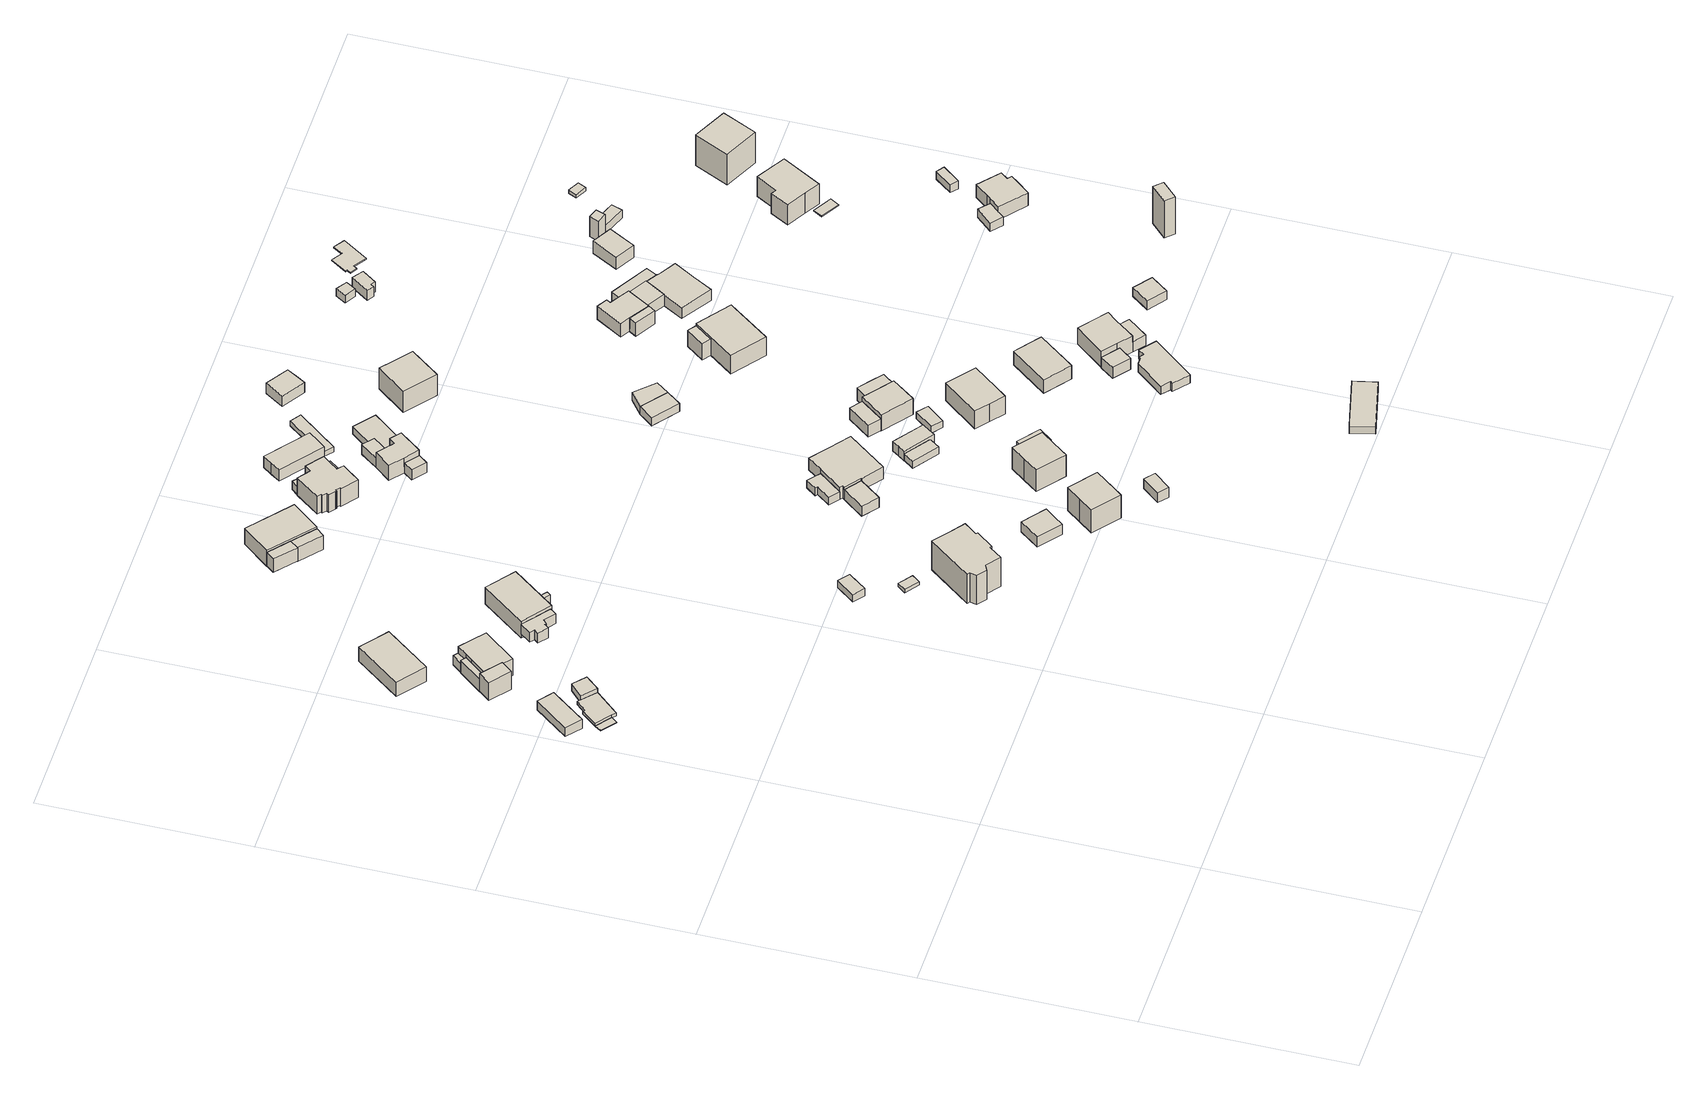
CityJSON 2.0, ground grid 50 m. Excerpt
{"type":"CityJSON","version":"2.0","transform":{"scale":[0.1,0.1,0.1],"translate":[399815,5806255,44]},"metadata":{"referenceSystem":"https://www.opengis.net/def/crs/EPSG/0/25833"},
"CityObjects":{
"building1":{"type":"Building","attributes":{"Gemeindeschluessel":"11000009","BezugspunktDach":"2200","function":"51009_1610","measuredHeight":0.095,"storeysAboveGround":0},"address":[{"country":"Germany","locality":"Berlin"}],"geometry":[{"type":"Solid","lod":"1","boundaries":[[[[0,1,2,3]],[[4,5,6,7]],[[4,7,3,2]],[[5,4,2,1]],[[6,5,1,0]],[[7,6,0,3]]]]}]},
"building2":{"type":"Building","attributes":{"Gemeindeschluessel":"11000009","BezugspunktDach":"2200","function":"31001_2000","measuredHeight":2.74,"storeysAboveGround":1},"address":[{"country":"Germany","locality":"Berlin","thoroughfareNumber":"12 (1)","thoroughfareName":"Froschsteg"}],"geometry":[{"type":"Solid","lod":"1","boundaries":[[[[8,9,10,11]],[[12,13,14,15]],[[12,15,11,10]],[[13,12,10,9]],[[14,13,9,8]],[[15,14,8,11]]]]}]},
"building3":{"type":"Building","attributes":{"Gemeindeschluessel":"11000009","BezugspunktDach":"2200","function":"31001_2143","measuredHeight":0.89,"storeysAboveGround":1},"address":[{"country":"Germany","locality":"Berlin","thoroughfareNumber":"14 (2)","thoroughfareName":"Froschsteg"}],"geometry":[{"type":"Solid","lod":"1","boundaries":[[[[16,17,18,19,20,21,22,23]],[[24,25,26,27,28,29,5,4]],[[24,4,23,22]],[[25,24,22,21]],[[26,25,21,20]],[[27,26,20,19]],[[28,27,19,18]],[[29,28,18,17]],[[5,29,17,16]],[[4,5,16,23]]]]}]},
"building4":{"type":"Building","attributes":{"Gemeindeschluessel":"11000009","BezugspunktDach":"2200","function":"31001_2143","measuredHeight":2.59,"storeysAboveGround":1},"address":[{"country":"Germany","locality":"Berlin","thoroughfareNumber":"14 (1)","thoroughfareName":"Froschsteg"}],"geometry":[{"type":"Solid","lod":"1","boundaries":[[[[30,31,32,33]],[[34,35,28,27]],[[34,27,33,32]],[[35,34,32,31]],[[28,35,31,30]],[[27,28,30,33]]]]}]},
"building5":{"type":"Building","attributes":{"Gemeindeschluessel":"11000009","BezugspunktDach":"2200","function":"51009_1610","measuredHeight":5.33,"storeysAboveGround":0},"address":[{"country":"Germany","locality":"Berlin"}],"geometry":[{"type":"Solid","lod":"1","boundaries":[[[[36,37,38,39]],[[40,41,42,43]],[[40,43,39,38]],[[41,40,38,37]],[[42,41,37,36]],[[43,42,36,39]]]]}]},
"building6":{"type":"Building","attributes":{"Gemeindeschluessel":"11000009","BezugspunktDach":"2200","function":"31001_1010","measuredHeight":5.34,"storeysAboveGround":1},"address":[{"country":"Germany","locality":"Berlin","thoroughfareNumber":"10","thoroughfareName":"Froschsteg"}],"geometry":[{"type":"Solid","lod":"1","boundaries":[[[[44,45,46,47,48]],[[49,50,51,52,53]],[[49,53,48,47]],[[50,49,47,46]],[[51,50,46,45]],[[52,51,45,44]],[[53,52,44,48]]]]}]},
"building7":{"type":"Building","attributes":{"Gemeindeschluessel":"11000009","function":"31001_1010"},"address":[{"country":"Germany","locality":"Berlin","thoroughfareNumber":"12","thoroughfareName":"Froschsteg"}],"children":["building7-1","building7-2"]},
"building7-1":{"type":"BuildingPart","attributes":{"BezugspunktDach":"2200","measuredHeight":6.09,"storeysAboveGround":1},"parents":["building7"],"geometry":[{"type":"MultiSurface","lod":"1","boundaries":[[[54,55,56,57,58,59,60]],[[61,62,63,64,65,66,67]],[[68,69,67,60,59]],[[70,68,61,59,58]],[[63,62,58,57]],[[64,63,57,56]],[[65,64,56,55]],[[66,65,55,54]],[[67,66,54,60]],[[61,67,69,68]],[[62,61,68,70]]]}]},
"building7-2":{"type":"BuildingPart","attributes":{"BezugspunktDach":"2200","measuredHeight":3.93,"storeysAboveGround":1},"parents":["building7"],"geometry":[{"type":"MultiSurface","lod":"1","boundaries":[[[69,70,71,72]],[[73,62,67,74]],[[73,74,72,71]],[[62,73,71,70]],[[62,61,75]],[[74,67,69,72]],[[75,61,68,69,67]],[[70,68,61,62]]]}]},
"building8":{"type":"Building","attributes":{"Gemeindeschluessel":"11000009","BezugspunktDach":"2200","function":"51009_1610","measuredHeight":2.82,"storeysAboveGround":0},"address":[{"country":"Germany","locality":"Berlin"}],"geometry":[{"type":"Solid","lod":"1","boundaries":[[[[76,77,78,79]],[[80,81,82,83]],[[80,83,79,78]],[[81,80,78,77]],[[82,81,77,76]],[[83,82,76,79]]]]}]},
"building9":{"type":"Building","attributes":{"Gemeindeschluessel":"11000009","BezugspunktDach":"2200","function":"51009_1610","measuredHeight":2.97,"storeysAboveGround":0},"address":[{"country":"Germany","locality":"Berlin"}],"geometry":[{"type":"Solid","lod":"1","boundaries":[[[[84,85,86,87,88,89,90,91,92,93]],[[94,95,96,97,98,99,100,101,102,103]],[[94,103,93,92]],[[95,94,92,91]],[[96,95,91,90]],[[97,96,90,89]],[[98,97,89,88]],[[99,98,88,87]],[[100,99,87,86]],[[101,100,86,85]],[[102,101,85,84]],[[103,102,84,93]]]]}]},
"building10":{"type":"Building","attributes":{"Gemeindeschluessel":"11000009","BezugspunktDach":"2200","function":"31001_1010","measuredHeight":5.55,"storeysAboveGround":1},"address":[{"country":"Germany","locality":"Berlin","thoroughfareNumber":"14","thoroughfareName":"Froschsteg"}],"geometry":[{"type":"Solid","lod":"1","boundaries":[[[[104,105,106,107]],[[108,109,110,111]],[[108,111,107,106]],[[109,108,106,105]],[[110,109,105,104]],[[111,110,104,107]]]]}]},
"building11":{"type":"Building","attributes":{"Gemeindeschluessel":"11000009","BezugspunktDach":"2200","function":"51009_1610","measuredHeight":2.82,"storeysAboveGround":0},"address":[{"country":"Germany","locality":"Berlin"}],"geometry":[{"type":"Solid","lod":"1","boundaries":[[[[112,113,114,115]],[[116,117,118,119]],[[116,119,115,114]],[[117,116,114,113]],[[118,117,113,112]],[[119,118,112,115]]]]}]},
"building12":{"type":"Building","attributes":{"Gemeindeschluessel":"11000009","BezugspunktDach":"2200","function":"51009_1611","measuredHeight":2.19,"storeysAboveGround":0},"address":[{"country":"Germany","locality":"Berlin"}],"geometry":[{"type":"Solid","lod":"1","boundaries":[[[[120,121,122,123]],[[124,125,126,127]],[[124,127,123,122]],[[125,124,122,121]],[[126,125,121,120]],[[127,126,120,123]]]]}]},
"building13":{"type":"Building","attributes":{"Gemeindeschluessel":"11000009","BezugspunktDach":"2200","function":"31001_2143","measuredHeight":1,"storeysAboveGround":1},"address":[{"country":"Germany","locality":"Berlin","thoroughfareNumber":"21 (1)","thoroughfareName":"Beelitzer Weg"}],"geometry":[{"type":"Solid","lod":"1","boundaries":[[[[128,129,130,131]],[[132,133,134,135]],[[132,135,131,130]],[[133,132,130,129]],[[134,133,129,128]],[[135,134,128,131]]]]}]},
"building14":{"type":"Building","attributes":{"Gemeindeschluessel":"11000009","BezugspunktDach":"2200","function":"31001_1010","measuredHeight":9.89,"storeysAboveGround":2},"address":[{"country":"Germany","locality":"Berlin","thoroughfareNumber":"19","thoroughfareName":"Beelitzer Weg"}],"geometry":[{"type":"Solid","lod":"1","boundaries":[[[[136,137,138,139,140,141,142,143,144,145,146,147,148,149]],[[150,151,152,153,154,155,156,157,158,159,160,161,162,163]],[[150,163,149,148]],[[151,150,148,147]],[[152,151,147,146]],[[153,152,146,145]],[[154,153,145,144]],[[155,154,144,143]],[[156,155,143,142]],[[157,156,142,141]],[[158,157,141,140]],[[159,158,140,139]],[[160,159,139,138]],[[161,160,138,137]],[[162,161,137,136]],[[163,162,136,149]]]]}]},
"building15":{"type":"Building","attributes":{"Gemeindeschluessel":"11000009","BezugspunktDach":"2200","function":"51009_1610","measuredHeight":4.2,"storeysAboveGround":0},"address":[{"country":"Germany","locality":"Berlin"}],"geometry":[{"type":"Solid","lod":"1","boundaries":[[[[164,165,166,167]],[[168,169,170,171]],[[168,171,167,166]],[[169,168,166,165]],[[170,169,165,164]],[[171,170,164,167]]]]}]},
"building16":{"type":"Building","attributes":{"Gemeindeschluessel":"11000009","function":"31001_1010"},"address":[{"country":"Germany","locality":"Berlin","thoroughfareNumber":"9","thoroughfareName":"Froschsteg"}],"children":["building16-1","building16-2"]},
"building16-1":{"type":"BuildingPart","attributes":{"BezugspunktDach":"2200","measuredHeight":5.31,"storeysAboveGround":1},"parents":["building16"],"geometry":[{"type":"MultiSurface","lod":"1","boundaries":[[[172,173,174,175,176]],[[177,178,179,180,181]],[[177,181,176,175]],[[178,177,175,174]],[[179,178,174,173]],[[180,179,173,172]],[[181,182,183,184,172,176]],[[180,184,183,182]]]}]},
"building16-2":{"type":"BuildingPart","attributes":{"BezugspunktDach":"2200","measuredHeight":4.27,"storeysAboveGround":1},"parents":["building16"],"geometry":[{"type":"Solid","lod":"1","boundaries":[[[[185,184,183,186]],[[182,180,187,188]],[[182,188,186,183]],[[187,180,184,185]],[[188,187,185,186]],[[183,184,180,182]]]]}]},
"building17":{"type":"Building","attributes":{"Gemeindeschluessel":"11000009","BezugspunktDach":"2200","function":"31001_2000","measuredHeight":3.34,"storeysAboveGround":1},"address":[{"country":"Germany","locality":"Berlin","thoroughfareNumber":"17 (5)","thoroughfareName":"Beelitzer Weg"}],"geometry":[{"type":"Solid","lod":"1","boundaries":[[[[189,190,191,192,193]],[[194,195,196,197,198]],[[194,198,193,192]],[[195,194,192,191]],[[196,195,191,190]],[[197,196,190,189]],[[198,197,189,193]]]]}]},
"building18":{"type":"Building","attributes":{"Gemeindeschluessel":"11000009","BezugspunktDach":"2200","function":"31001_1010","measuredHeight":8.55,"storeysAboveGround":1},"address":[{"country":"Germany","locality":"Berlin","thoroughfareNumber":"15B","thoroughfareName":"Beelitzer Weg"}],"geometry":[{"type":"Solid","lod":"1","boundaries":[[[[199,200,201,202,203]],[[204,205,206,207,208]],[[204,208,203,202]],[[205,204,202,201]],[[206,205,201,200]],[[207,206,200,199]],[[208,207,199,203]]]]}]},
"building19":{"type":"Building","attributes":{"Gemeindeschluessel":"11000009","BezugspunktDach":"2200","function":"31001_1010","measuredHeight":3,"storeysAboveGround":1},"address":[{"country":"Germany","locality":"Berlin","thoroughfareNumber":"13 (1)","thoroughfareName":"Beelitzer Weg"}],"geometry":[{"type":"Solid","lod":"1","boundaries":[[[[209,210,211,212]],[[213,214,215,216]],[[213,216,212,211]],[[214,213,211,210]],[[215,214,210,209]],[[216,215,209,212]]]]}]},
"building20":{"type":"Building","attributes":{"Gemeindeschluessel":"11000009","BezugspunktDach":"2200","function":"31001_1010","measuredHeight":7.13,"storeysAboveGround":2},"address":[{"country":"Germany","locality":"Berlin","thoroughfareNumber":"11","thoroughfareName":"Froschsteg"}],"geometry":[{"type":"Solid","lod":"1","boundaries":[[[[217,218,219,220,221,222,223,224,225,226,227,228,229,230,231,232,233,234]],[[235,236,237,238,239,240,241,242,243,244,245,246,247,248,249,250,251,252]],[[235,252,234,233]],[[236,235,233,232]],[[237,236,232,231]],[[238,237,231,230]],[[239,238,230,229]],[[240,239,229,228]],[[241,240,228,227]],[[242,241,227,226]],[[243,242,226,225]],[[244,243,225,224]],[[245,244,224,223]],[[246,245,223,222]],[[247,246,222,221]],[[248,247,221,220]],[[249,248,220,219]],[[250,249,219,218]],[[251,250,218,217]],[[252,251,217,234]]]]}]},
"building21":{"type":"Building","attributes":{"Gemeindeschluessel":"11000009","BezugspunktDach":"2200","function":"31001_2000","measuredHeight":3.06,"storeysAboveGround":1},"address":[{"country":"Germany","locality":"Berlin","thoroughfareNumber":"21","thoroughfareName":"Beelitzer Weg"}],"geometry":[{"type":"Solid","lod":"1","boundaries":[[[[253,254,255,256,257,258]],[[259,260,261,262,263,264]],[[259,264,258,257]],[[260,259,257,256]],[[261,260,256,255]],[[262,261,255,254]],[[263,262,254,253]],[[264,263,253,258]]]]}]},
"building22":{"type":"Building","attributes":{"Gemeindeschluessel":"11000009","BezugspunktDach":"2200","function":"51009_1610","measuredHeight":2.49,"storeysAboveGround":0},"address":[{"country":"Germany","locality":"Berlin"}],"geometry":[{"type":"Solid","lod":"1","boundaries":[[[[265,266,267,268]],[[269,270,271,272]],[[269,272,268,267]],[[270,269,267,266]],[[271,270,266,265]],[[272,271,265,268]]]]}]},
"building23":{"type":"Building","attributes":{"Gemeindeschluessel":"11000009","function":"31001_2000"},"address":[{"country":"Germany","locality":"Berlin","thoroughfareNumber":"19 (1)","thoroughfareName":"Beelitzer Weg"}],"children":["building23-1","building23-2"]},
"building23-1":{"type":"BuildingPart","attributes":{"BezugspunktDach":"2200","measuredHeight":4.35,"storeysAboveGround":1},"parents":["building23"],"geometry":[{"type":"MultiSurface","lod":"1","boundaries":[[[273,274,275,276,277,278,279,280,281,282]],[[283,284,285,286,287,288,289,290,291,292]],[[283,292,282,281]],[[284,283,281,280]],[[285,284,280,279]],[[286,285,279,278]],[[287,286,278,277]],[[288,287,277,276]],[[289,288,276,275]],[[293,294,275,274]],[[291,290,274,273]],[[292,291,273,282]],[[295,290,289,294,293]]]}]},
"building23-2":{"type":"BuildingPart","attributes":{"BezugspunktDach":"2200","measuredHeight":3.04,"storeysAboveGround":1},"parents":["building23"],"geometry":[{"type":"MultiSurface","lod":"1","boundaries":[[[296,294,293,297]],[[290,289,298,299]],[[290,299,297,293]],[[298,289,294,296]],[[299,298,296,297]],[[289,290,293,294,300]]]}]},
"building24":{"type":"Building","attributes":{"Gemeindeschluessel":"11000009","BezugspunktDach":"2200","function":"51009_1610","measuredHeight":2.9,"storeysAboveGround":0},"address":[{"country":"Germany","locality":"Berlin"}],"geometry":[{"type":"Solid","lod":"1","boundaries":[[[[301,302,303,304]],[[305,306,307,308]],[[305,308,304,303]],[[306,305,303,302]],[[307,306,302,301]],[[308,307,301,304]]]]}]},
"building25":{"type":"Building","attributes":{"Gemeindeschluessel":"11000009","BezugspunktDach":"2200","function":"31001_1010","measuredHeight":9.06,"storeysAboveGround":1},"address":[{"country":"Germany","locality":"Berlin","thoroughfareNumber":"15A","thoroughfareName":"Beelitzer Weg"}],"geometry":[{"type":"Solid","lod":"1","boundaries":[[[[309,310,311,312,313,314,315,316]],[[317,318,319,320,321,322,323,324]],[[317,324,316,315]],[[318,317,315,314]],[[319,318,314,313]],[[320,319,313,312]],[[321,320,312,311]],[[322,321,311,310]],[[323,322,310,309]],[[324,323,309,316]]]]}]},
"building26":{"type":"Building","attributes":{"Gemeindeschluessel":"11000009","function":"31001_1010"},"address":[{"country":"Germany","locality":"Berlin","thoroughfareNumber":"13","thoroughfareName":"Froschsteg"}],"children":["building26-1","building26-2","building26-3"]},
"building26-1":{"type":"BuildingPart","attributes":{"BezugspunktDach":"2200","measuredHeight":6.12,"storeysAboveGround":1},"parents":["building26"],"geometry":[{"type":"MultiSurface","lod":"1","boundaries":[[[325,326,327,328,329,330,331,332,333]],[[334,335,336,337,338,339,340,341,342]],[[334,342,333,332]],[[335,343,344,334,332,331]],[[336,335,331,330]],[[337,336,330,329]],[[338,337,329,328]],[[339,338,328,327]],[[340,339,327,326]],[[345,346,347,340,326,325]],[[342,341,325,333]],[[334,344,343,335]],[[341,340,347,346,345]]]}]},
"building26-2":{"type":"BuildingPart","attributes":{"BezugspunktDach":"2200","measuredHeight":3.06,"storeysAboveGround":1},"parents":["building26"],"geometry":[{"type":"Solid","lod":"1","boundaries":[[[[343,348,349,350,344]],[[351,352,353,335,334]],[[351,334,344,350]],[[352,351,350,349]],[[353,352,349,348]],[[335,353,348,343]],[[343,344,334,335]]]]}]},
"building26-3":{"type":"BuildingPart","attributes":{"BezugspunktDach":"2200","measuredHeight":3.06,"storeysAboveGround":1},"parents":["building26"],"geometry":[{"type":"Solid","lod":"1","boundaries":[[[[354,347,346,355]],[[341,340,356,357]],[[341,357,355,346]],[[356,340,347,354]],[[357,356,354,355]],[[346,347,340,341]]]]}]},
"building27":{"type":"Building","attributes":{"Gemeindeschluessel":"11000009","BezugspunktDach":"2200","function":"31001_2000","measuredHeight":3.78,"storeysAboveGround":1},"address":[{"country":"Germany","locality":"Berlin","thoroughfareNumber":"11 (1)","thoroughfareName":"Froschsteg"}],"geometry":[{"type":"Solid","lod":"1","boundaries":[[[[358,359,360,361,362,363]],[[364,365,366,367,368,369]],[[364,369,363,362]],[[365,364,362,361]],[[366,365,361,360]],[[367,366,360,359]],[[368,367,359,358]],[[369,368,358,363]]]]}]},
"building28":{"type":"Building","attributes":{"Gemeindeschluessel":"11000009","BezugspunktDach":"2200","function":"31001_2143","measuredHeight":2.08,"storeysAboveGround":1},"address":[{"country":"Germany","locality":"Berlin","thoroughfareNumber":"17 (3)","thoroughfareName":"Beelitzer Weg"}],"geometry":[{"type":"Solid","lod":"1","boundaries":[[[[370,371,372,373]],[[374,375,376,377]],[[374,377,373,372]],[[375,374,372,371]],[[376,375,371,370]],[[377,376,370,373]]]]}]},
"building29":{"type":"Building","attributes":{"Gemeindeschluessel":"11000009","BezugspunktDach":"2200","function":"31001_2463","measuredHeight":3.03,"storeysAboveGround":1},"address":[{"country":"Germany","locality":"Berlin","thoroughfareNumber":"15A (1)","thoroughfareName":"Beelitzer Weg"}],"geometry":[{"type":"Solid","lod":"1","boundaries":[[[[378,379,380,381,382,383]],[[384,385,386,321,320,319]],[[384,319,383,382]],[[385,384,382,381]],[[386,385,381,380]],[[321,386,380,379]],[[320,321,379,378]],[[319,320,378,383]]]]}]},
"building30":{"type":"Building","attributes":{"Gemeindeschluessel":"11000009","BezugspunktDach":"2200","function":"31001_2000","measuredHeight":3.59,"storeysAboveGround":1},"address":[{"country":"Germany","locality":"Berlin","thoroughfareNumber":"17 (2)","thoroughfareName":"Beelitzer Weg"}],"geometry":[{"type":"Solid","lod":"1","boundaries":[[[[387,388,389,390,391,392]],[[393,394,395,396,397,398]],[[393,398,392,391]],[[394,393,391,390]],[[395,394,390,389]],[[396,395,389,388]],[[397,396,388,387]],[[398,397,387,392]]]]}]},
"building31":{"type":"Building","attributes":{"Gemeindeschluessel":"11000009","BezugspunktDach":"2200","function":"31001_2000","measuredHeight":2.26,"storeysAboveGround":1},"address":[{"country":"Germany","locality":"Berlin","thoroughfareNumber":"13 (1)","thoroughfareName":"Froschsteg"}],"geometry":[{"type":"Solid","lod":"1","boundaries":[[[[399,400,401,402,403,404,405,406]],[[407,408,409,410,411,412,413,414]],[[407,414,406,405]],[[408,407,405,404]],[[409,408,404,403]],[[410,409,403,402]],[[411,410,402,401]],[[412,411,401,400]],[[413,412,400,399]],[[414,413,399,406]]]]}]},
"building32":{"type":"Building","attributes":{"Gemeindeschluessel":"11000009","BezugspunktDach":"2200","function":"31001_2000","measuredHeight":1.34,"storeysAboveGround":1},"address":[{"country":"Germany","locality":"Berlin","thoroughfareNumber":"11 (2)","thoroughfareName":"Froschsteg"}],"geometry":[{"type":"Solid","lod":"1","boundaries":[[[[415,416,417,418,419]],[[420,421,422,423,424]],[[420,424,419,418]],[[421,420,418,417]],[[422,421,417,416]],[[423,422,416,415]],[[424,423,415,419]]]]}]},
"building33":{"type":"Building","attributes":{"Gemeindeschluessel":"11000009","BezugspunktDach":"2200","function":"31001_2000","measuredHeight":3.55,"storeysAboveGround":1},"address":[{"country":"Germany","locality":"Berlin","thoroughfareNumber":"17 (1)","thoroughfareName":"Beelitzer Weg"}],"geometry":[{"type":"Solid","lod":"1","boundaries":[[[[425,426,427,428]],[[429,430,431,432]],[[429,432,428,427]],[[430,429,427,426]],[[431,430,426,425]],[[432,431,425,428]]]]}]},
"building34":{"type":"Building","attributes":{"Gemeindeschluessel":"11000009","BezugspunktDach":"2200","function":"51009_1611","measuredHeight":2.03,"storeysAboveGround":0},"address":[{"country":"Germany","locality":"Berlin"}],"geometry":[{"type":"Solid","lod":"1","boundaries":[[[[433,434,435,436]],[[437,438,439,440]],[[437,440,436,435]],[[438,437,435,434]],[[439,438,434,433]],[[440,439,433,436]]]]}]},
"building35":{"type":"Building","attributes":{"Gemeindeschluessel":"11000009","BezugspunktDach":"2200","function":"31001_2000","measuredHeight":2.14,"storeysAboveGround":1},"address":[{"country":"Germany","locality":"Berlin","thoroughfareNumber":"999","thoroughfareName":"Bohnsdorfer Weg"}],"geometry":[{"type":"Solid","lod":"1","boundaries":[[[[441,442,443,444]],[[445,446,447,448]],[[445,448,444,443]],[[446,445,443,442]],[[447,446,442,441]],[[448,447,441,444]]]]}]},
"building36":{"type":"Building","attributes":{"Gemeindeschluessel":"11000009","BezugspunktDach":"2200","function":"31001_2463","measuredHeight":2.4,"storeysAboveGround":1},"address":[{"country":"Germany","locality":"Berlin","thoroughfareNumber":"20 (1)","thoroughfareName":"Beelitzer Weg"}],"geometry":[{"type":"Solid","lod":"1","boundaries":[[[[449,450,451,452]],[[453,454,455,456]],[[453,456,452,451]],[[454,453,451,450]],[[455,454,450,449]],[[456,455,449,452]]]]}]},
"building37":{"type":"Building","attributes":{"Gemeindeschluessel":"11000009","function":"31001_1010"},"address":[{"country":"Germany","locality":"Berlin","thoroughfareNumber":"17","thoroughfareName":"Beelitzer Weg"}],"children":["building37-1","building37-2"]},
"building37-1":{"type":"BuildingPart","attributes":{"BezugspunktDach":"2200","measuredHeight":6.05,"storeysAboveGround":2},"parents":["building37"],"geometry":[{"type":"Solid","lod":"1","boundaries":[[[[457,458,459,460,461,462]],[[463,464,465,466,467,468]],[[463,468,462,461]],[[464,463,461,460]],[[465,464,460,459],[469,470,471,472]],[[466,465,459,458]],[[467,466,458,457]],[[468,467,457,462]],[[471,470,469,472]]]]}]},
"building37-2":{"type":"BuildingPart","attributes":{"BezugspunktDach":"2200","measuredHeight":4.79,"storeysAboveGround":2},"parents":["building37"],"geometry":[{"type":"Solid","lod":"1","boundaries":[[[[471,473,474,475,472]],[[476,477,478,470,469]],[[476,469,472,475]],[[477,476,475,474]],[[478,477,474,473]],[[470,478,473,471]],[[470,471,472,469]]]]}]},
"building38":{"type":"Building","attributes":{"Gemeindeschluessel":"11000009","BezugspunktDach":"2200","function":"31001_1010","measuredHeight":7.62,"storeysAboveGround":1},"address":[{"country":"Germany","locality":"Berlin","thoroughfareNumber":"15","thoroughfareName":"Beelitzer Weg"}],"geometry":[{"type":"Solid","lod":"1","boundaries":[[[[479,480,481,482,483,484]],[[485,486,487,488,489,490]],[[485,490,484,483]],[[486,485,483,482]],[[487,486,482,481]],[[488,487,481,480]],[[489,488,480,479]],[[490,489,479,484]]]]}]},
"building39":{"type":"Building","attributes":{"Gemeindeschluessel":"11000009","BezugspunktDach":"2200","function":"51009_1610","measuredHeight":2.42,"storeysAboveGround":0},"address":[{"country":"Germany","locality":"Berlin"}],"geometry":[{"type":"Solid","lod":"1","boundaries":[[[[450,491,492,451]],[[493,494,454,453]],[[493,453,451,492]],[[494,493,492,491]],[[454,494,491,450]],[[453,454,450,451]]]]}]},
"building40":{"type":"Building","attributes":{"Gemeindeschluessel":"11000009","BezugspunktDach":"2200","function":"31001_2143","measuredHeight":3.36,"storeysAboveGround":1},"address":[{"country":"Germany","locality":"Berlin","thoroughfareNumber":"10 (2)","thoroughfareName":"Krötengasse"}],"geometry":[{"type":"Solid","lod":"1","boundaries":[[[[495,496,497,498,499]],[[500,501,502,503,504]],[[500,504,499,498]],[[501,500,498,497]],[[502,501,497,496]],[[503,502,496,495]],[[504,503,495,499]]]]}]},
"building41":{"type":"Building","attributes":{"Gemeindeschluessel":"11000009","BezugspunktDach":"2200","function":"31001_1010","measuredHeight":8.67,"storeysAboveGround":1},"address":[{"country":"Germany","locality":"Berlin","thoroughfareNumber":"15","thoroughfareName":"Froschsteg"}],"geometry":[{"type":"Solid","lod":"1","boundaries":[[[[505,506,507,508,509]],[[510,511,512,513,514]],[[510,514,509,508]],[[511,510,508,507]],[[512,511,507,506]],[[513,512,506,505]],[[514,513,505,509]]]]}]},
"building42":{"type":"Building","attributes":{"Gemeindeschluessel":"11000009","BezugspunktDach":"2200","function":"31001_2000","measuredHeight":2.52,"storeysAboveGround":1},"address":[{"country":"Germany","locality":"Berlin","thoroughfareNumber":"11 (2)","thoroughfareName":"Beelitzer Weg"}],"geometry":[{"type":"Solid","lod":"1","boundaries":[[[[515,516,517,518,519,520,521,522,523,524]],[[525,526,527,528,529,530,531,532,533,534]],[[525,534,524,523]],[[526,525,523,522]],[[527,526,522,521]],[[528,527,521,520]],[[529,528,520,519]],[[530,529,519,518]],[[531,530,518,517]],[[532,531,517,516]],[[533,532,516,515]],[[534,533,515,524]]]]}]},
"building43":{"type":"Building","attributes":{"Gemeindeschluessel":"11000009","BezugspunktDach":"2200","function":"31001_1311","measuredHeight":4.84,"storeysAboveGround":1},"address":[{"country":"Germany","locality":"Berlin","thoroughfareNumber":"13","thoroughfareName":"Beelitzer Weg"}],"geometry":[{"type":"Solid","lod":"1","boundaries":[[[[535,536,537,538,539]],[[540,541,542,543,544]],[[540,544,539,538]],[[541,540,538,537]],[[542,541,537,536]],[[543,542,536,535]],[[544,543,535,539]]]]}]},
"building44":{"type":"Building","attributes":{"Gemeindeschluessel":"11000009","BezugspunktDach":"2200","function":"31001_2000","measuredHeight":3.33,"storeysAboveGround":1},"address":[{"country":"Germany","locality":"Berlin","thoroughfareNumber":"11 (1)","thoroughfareName":"Beelitzer Weg"}],"geometry":[{"type":"Solid","lod":"1","boundaries":[[[[545,546,547,548]],[[549,550,551,552]],[[549,552,548,547]],[[550,549,547,546]],[[551,550,546,545]],[[552,551,545,548]]]]}]},
"building45":{"type":"Building","attributes":{"Gemeindeschluessel":"11000009","function":"31001_1010"},"address":[{"country":"Germany","locality":"Berlin","thoroughfareNumber":"11","thoroughfareName":"Beelitzer Weg"}],"children":["building45-1","building45-2"]},
"building45-1":{"type":"BuildingPart","attributes":{"BezugspunktDach":"2200","measuredHeight":6.7,"storeysAboveGround":1},"parents":["building45"],"geometry":[{"type":"MultiSurface","lod":"1","boundaries":[[[553,554,555,556,557,558,559]],[[560,561,562,563,564,565,566]],[[560,566,559,558]],[[561,560,558,557]],[[562,561,557,556]],[[563,562,556,555]],[[567,568,563,555,554]],[[565,564,554,553]],[[566,565,553,559]],[[564,563,568,567]]]}]},
"building45-2":{"type":"BuildingPart","attributes":{"BezugspunktDach":"2200","measuredHeight":3.11,"storeysAboveGround":1},"parents":["building45"],"geometry":[{"type":"Solid","lod":"1","boundaries":[[[[569,570,568,567]],[[563,571,572,564]],[[571,563,568,570]],[[572,571,570,569]],[[564,572,569,567]],[[563,564,567,568]]]]}]},
"building46":{"type":"Building","attributes":{"Gemeindeschluessel":"11000009","function":"31001_1010"},"address":[{"country":"Germany","locality":"Berlin","thoroughfareNumber":"20","thoroughfareName":"Beelitzer Weg"}],"children":["building46-1","building46-2"]},
"building46-1":{"type":"BuildingPart","attributes":{"BezugspunktDach":"2200","measuredHeight":6.27,"storeysAboveGround":1},"parents":["building46"],"geometry":[{"type":"MultiSurface","lod":"1","boundaries":[[[573,574,575,576]],[[577,578,579,580]],[[581,582,583,577,580,576,575]],[[578,577,575,574]],[[579,578,574,573]],[[580,579,573,576]],[[577,583,582,581]]]}]},
"building46-2":{"type":"BuildingPart","attributes":{"BezugspunktDach":"2200","measuredHeight":4.95,"storeysAboveGround":1},"parents":["building46"],"geometry":[{"type":"Solid","lod":"1","boundaries":[[[[582,581,584,585]],[[586,577,583,587]],[[586,587,585,584]],[[577,586,584,581]],[[587,583,582,585]],[[583,577,581,582]]]]}]},
"building47":{"type":"Building","attributes":{"Gemeindeschluessel":"11000009","function":"31001_2000"},"address":[{"country":"Germany","locality":"Berlin","thoroughfareNumber":"3 (1)","thoroughfareName":"Geltower Weg"}],"children":["building47-1","building47-2"]},
"building47-1":{"type":"BuildingPart","attributes":{"BezugspunktDach":"2200","measuredHeight":3.93,"storeysAboveGround":1},"parents":["building47"],"geometry":[{"type":"MultiSurface","lod":"1","boundaries":[[[588,589,590,591,592,593,594,595,596]],[[597,598,599,600,601,602,603,604,605]],[[597,605,596,595]],[[598,597,595,594]],[[599,598,594,593]],[[600,599,593,592]],[[601,600,592,591]],[[602,601,591,590]],[[603,602,590,589]],[[603,589,603,606]],[[605,604,588,596]],[[607,604,606,603,589,608,588]]]}]},
"building47-2":{"type":"BuildingPart","attributes":{"BezugspunktDach":"2200","measuredHeight":3.93,"storeysAboveGround":1},"parents":["building47"],"geometry":[{"type":"Solid","lod":"1","boundaries":[[[[609,589,588,610]],[[604,603,611,612]],[[604,612,610,588]],[[611,603,589,609]],[[612,611,609,610]],[[603,604,588,589]]]]}]},
"building48":{"type":"Building","attributes":{"Gemeindeschluessel":"11000009","BezugspunktDach":"2200","function":"31001_1010","measuredHeight":2.6,"storeysAboveGround":1},"address":[{"country":"Germany","locality":"Berlin","thoroughfareNumber":"7","thoroughfareName":"Beelitzer Weg"}],"geometry":[{"type":"Solid","lod":"1","boundaries":[[[[613,614,615,616]],[[617,618,619,620]],[[617,620,616,615]],[[618,617,615,614]],[[619,618,614,613]],[[620,619,613,616]]]]}]},
"building49":{"type":"Building","attributes":{"Gemeindeschluessel":"11000009","function":"31001_1010"},"address":[{"country":"Germany","locality":"Berlin","thoroughfareNumber":"3","thoroughfareName":"Geltower Weg"}],"children":["building49-1","building49-2","building49-3"]},
"building49-1":{"type":"BuildingPart","attributes":{"BezugspunktDach":"2200","measuredHeight":3.91,"storeysAboveGround":1},"parents":["building49"],"geometry":[{"type":"MultiSurface","lod":"1","boundaries":[[[621,622,623,624,625,626,627,628]],[[629,630,631,632,633,634,635,636]],[[629,636,628,627]],[[631,637,638,626,625]],[[632,631,625,624]],[[633,632,624,623]],[[634,633,623,622]],[[635,634,622,621]],[[636,635,621,628]],[[639,640,626,630]],[[640,639,629,627]],[[638,637,631,630]]]}]},
"building49-2":{"type":"BuildingPart","attributes":{"BezugspunktDach":"2200","measuredHeight":3.95,"storeysAboveGround":1},"parents":["building49"],"geometry":[{"type":"MultiSurface","lod":"1","boundaries":[[[641,642,643,644,645,646]],[[647,648,630,639,629,649]],[[647,649,646,645]],[[648,647,645,644]],[[640,626,643,642]],[[629,627,640,639,642,641]],[[649,629,641,646]],[[639,630,626,640]],[[650,639,640,627,629]]]}]},
"building49-3":{"type":"BuildingPart","attributes":{"BezugspunktDach":"2200","measuredHeight":3.54,"storeysAboveGround":1},"parents":["building49"],"geometry":[{"type":"MultiSurface","lod":"1","boundaries":[[[651,638,637,652,653,654]],[[655,656,631,630,648,657]],[[655,657,654,653]],[[656,655,653,652]],[[631,656,652,637]],[[657,648,651,654]],[[631,637,638,630]]]}]},
"building50":{"type":"Building","attributes":{"Gemeindeschluessel":"11000009","BezugspunktDach":"2200","function":"31001_2143","measuredHeight":2.26,"storeysAboveGround":1},"address":[{"country":"Germany","locality":"Berlin","thoroughfareNumber":"14 (2)","thoroughfareName":"Krötengasse"}],"geometry":[{"type":"Solid","lod":"1","boundaries":[[[[658,659,660,661]],[[662,663,664,665]],[[662,665,661,660]],[[663,662,660,659]],[[664,663,659,658]],[[665,664,658,661]]]]}]},
"building51":{"type":"Building","attributes":{"Gemeindeschluessel":"11000009","BezugspunktDach":"2200","function":"31001_2000","measuredHeight":3,"storeysAboveGround":1},"address":[{"country":"Germany","locality":"Berlin","thoroughfareNumber":"14 (1)","thoroughfareName":"Krötengasse"}],"geometry":[{"type":"Solid","lod":"1","boundaries":[[[[666,667,668,669,670,671]],[[672,673,674,675,676,677]],[[672,677,671,670]],[[673,672,670,669]],[[674,673,669,668]],[[675,674,668,667]],[[676,675,667,666]],[[677,676,666,671]]]]}]},
"building52":{"type":"Building","attributes":{"Gemeindeschluessel":"11000009","BezugspunktDach":"2200","function":"31001_1010","measuredHeight":4.03,"storeysAboveGround":1},"address":[{"country":"Germany","locality":"Berlin","thoroughfareNumber":"5","thoroughfareName":"Geltower Weg"}],"geometry":[{"type":"Solid","lod":"1","boundaries":[[[[678,679,680,681,682]],[[683,684,685,686,687]],[[683,687,682,681]],[[684,683,681,680]],[[685,684,680,679]],[[686,685,679,678]],[[687,686,678,682]]]]}]},
"building53":{"type":"Building","attributes":{"Gemeindeschluessel":"11000009","BezugspunktDach":"2200","function":"31001_1010","measuredHeight":0.24,"storeysAboveGround":1},"address":[{"country":"Germany","locality":"Berlin","thoroughfareNumber":"14","thoroughfareName":"Krötengasse"}],"geometry":[{"type":"Solid","lod":"1","boundaries":[[[[688,689,690,691,692,693,694,695,696,697]],[[698,699,700,701,702,703,704,705,706,707]],[[698,707,697,696]],[[699,698,696,695]],[[700,699,695,694]],[[701,700,694,693]],[[702,701,693,692]],[[703,702,692,691]],[[704,703,691,690]],[[705,704,690,689]],[[706,705,689,688]],[[707,706,688,697]]]]}]},
"building54":{"type":"Building","attributes":{"Gemeindeschluessel":"11000009","BezugspunktDach":"2200","function":"31001_2000","measuredHeight":11.17,"storeysAboveGround":1},"address":[{"country":"Germany","locality":"Berlin","thoroughfareNumber":"7 (1)","thoroughfareName":"Beelitzer Weg"}],"geometry":[{"type":"Solid","lod":"1","boundaries":[[[[708,709,710,711]],[[712,713,714,715]],[[712,715,711,710]],[[713,712,710,709]],[[714,713,709,708]],[[715,714,708,711]]]]}]},
"building55":{"type":"Building","attributes":{"Gemeindeschluessel":"11000009","BezugspunktDach":"2200","function":"31001_2143","measuredHeight":6.13,"storeysAboveGround":1},"address":[{"country":"Germany","locality":"Berlin","thoroughfareNumber":"5 (2)","thoroughfareName":"Geltower Weg"}],"geometry":[{"type":"Solid","lod":"1","boundaries":[[[[716,717,718,719]],[[720,721,722,723]],[[720,723,719,718]],[[721,720,718,717]],[[722,721,717,716]],[[723,722,716,719]]]]}]},
"building56":{"type":"Building","attributes":{"Gemeindeschluessel":"11000009","BezugspunktDach":"2200","function":"31001_2463","measuredHeight":2.87,"storeysAboveGround":1},"address":[{"country":"Germany","locality":"Berlin","thoroughfareNumber":"10 (1)","thoroughfareName":"Beelitzer Weg"}],"geometry":[{"type":"Solid","lod":"1","boundaries":[[[[724,725,726,727,728]],[[729,730,731,732,733]],[[729,733,728,727]],[[730,729,727,726]],[[731,730,726,725]],[[732,731,725,724]],[[733,732,724,728]]]]}]},
"building57":{"type":"Building","attributes":{"Gemeindeschluessel":"11000009","BezugspunktDach":"2200","function":"31001_2463","measuredHeight":2.35,"storeysAboveGround":1},"address":[{"country":"Germany","locality":"Berlin","thoroughfareNumber":"5 (1)","thoroughfareName":"Geltower Weg"}],"geometry":[{"type":"Solid","lod":"1","boundaries":[[[[734,735,736,737,738]],[[739,740,741,742,743]],[[739,743,738,737]],[[740,739,737,736]],[[741,740,736,735]],[[742,741,735,734]],[[743,742,734,738]]]]}]},
"building58":{"type":"Building","attributes":{"Gemeindeschluessel":"11000009","BezugspunktDach":"2200","function":"31001_2463","measuredHeight":0.23,"storeysAboveGround":1},"address":[{"country":"Germany","locality":"Berlin","thoroughfareNumber":"4 (1)","thoroughfareName":"Geltower Weg"}],"geometry":[{"type":"Solid","lod":"1","boundaries":[[[[744,745,746,747]],[[748,749,750,751]],[[748,751,747,746]],[[749,748,746,745]],[[750,749,745,744]],[[751,750,744,747]]]]}]},
"building59":{"type":"Building","attributes":{"Gemeindeschluessel":"11000009","BezugspunktDach":"2200","function":"31001_1010","measuredHeight":4.26,"storeysAboveGround":1},"address":[{"country":"Germany","locality":"Berlin","thoroughfareNumber":"10","thoroughfareName":"Beelitzer Weg"}],"geometry":[{"type":"Solid","lod":"1","boundaries":[[[[752,753,754,755,756,757,758,759,760]],[[761,762,763,764,765,766,767,768,769]],[[761,769,760,759]],[[762,761,759,758]],[[763,762,758,757]],[[764,763,757,756]],[[765,764,756,755]],[[766,765,755,754]],[[767,766,754,753]],[[768,767,753,752]],[[769,768,752,760]]]]}]},
"building60":{"type":"Building","attributes":{"Gemeindeschluessel":"11000009","BezugspunktDach":"2200","function":"31001_1010","measuredHeight":8.49,"storeysAboveGround":2},"address":[{"country":"Germany","locality":"Berlin","thoroughfareNumber":"4","thoroughfareName":"Geltower Weg"}],"geometry":[{"type":"Solid","lod":"1","boundaries":[[[[770,771,772,773,774,775,776]],[[777,778,779,780,781,782,783]],[[777,783,776,775]],[[778,777,775,774]],[[779,778,774,773]],[[780,779,773,772]],[[781,780,772,771]],[[782,781,771,770]],[[783,782,770,776]]]]}]},
"building61":{"type":"Building","attributes":{"Gemeindeschluessel":"11000009","BezugspunktDach":"2200","function":"31001_2143","measuredHeight":1.03,"storeysAboveGround":1},"address":[{"country":"Germany","locality":"Berlin","thoroughfareNumber":"7","thoroughfareName":"Geltower Weg"}],"geometry":[{"type":"Solid","lod":"1","boundaries":[[[[784,785,786,787]],[[788,789,790,791]],[[788,791,787,786]],[[789,788,786,785]],[[790,789,785,784]],[[791,790,784,787]]]]}]},
"building62":{"type":"Building","attributes":{"Gemeindeschluessel":"11000009","BezugspunktDach":"2200","function":"31001_2723","measuredHeight":2.41,"storeysAboveGround":1},"address":[{"country":"Germany","locality":"Berlin","thoroughfareNumber":"10 (2)","thoroughfareName":"Beelitzer Weg"}],"geometry":[{"type":"Solid","lod":"1","boundaries":[[[[792,793,794,795]],[[796,797,798,799]],[[796,799,795,794]],[[797,796,794,793]],[[798,797,793,792]],[[799,798,792,795]]]]}]},
"building63":{"type":"Building","attributes":{"Gemeindeschluessel":"11000009","BezugspunktDach":"2200","function":"31001_1010","measuredHeight":11.06,"storeysAboveGround":1},"address":[{"country":"Germany","locality":"Berlin","thoroughfareNumber":"6","thoroughfareName":"Geltower Weg"}],"geometry":[{"type":"Solid","lod":"1","boundaries":[[[[800,801,802,803]],[[804,805,806,807]],[[804,807,803,802]],[[805,804,802,801]],[[806,805,801,800]],[[807,806,800,803]]]]}]}
},
"vertices":[
[80,1345,19],[92,1360,19],[57,1387,19],[46,1372,19],[57,1387,18],[92,1360,18],[80,1345,18],[46,1372,18],
[40,1412,48],[104,1495,48],[69,1522,48],[5,1440,48],[69,1522,21],[104,1495,21],[40,1412,21],[5,1440,21],
[92,1360,27],[100,1352,27],[151,1409,27],[119,1438,27],[112,1444,27],[90,1420,27],[86,1424,27],[57,1387,27],[86,1424,18],[90,1420,18],[112,1444,18],[119,1438,18],[151,1409,18],[100,1352,18],
[151,1409,39],[179,1441,39],[150,1467,39],[119,1438,39],[150,1467,18],[179,1441,18],
[113,1593,77],[135,1620,77],[88,1658,77],[66,1631,77],[88,1658,23],[135,1620,23],[113,1593,23],[66,1631,23],
[84,1777,69],[168,1886,69],[136,1911,69],[104,1936,69],[20,1827,69],[104,1936,26],[136,1911,26],[168,1886,26],[84,1777,26],[20,1827,26],
[135,1620,72],[157,1602,72],[220,1680,72],[162,1727,72],[144,1704,72],[131,1688,72],[99,1649,72],[131,1688,22],[144,1704,22],[162,1727,22],[220,1680,22],[157,1602,22],[135,1620,22],[99,1649,22],[131,1688,61],[99,1649,61],[144,1704,61],
[133,1713,61],[88,1658,61],[133,1713,22],[88,1658,22],[129,1686,22],
[144,1704,52],[162,1727,52],[151,1736,52],[133,1713,52],[151,1736,24],[162,1727,24],[144,1704,24],[133,1713,24],
[279,1588,50],[271,1578,50],[293,1561,50],[301,1571,50],[304,1568,50],[314,1577,50],[340,1557,50],[351,1572,50],[288,1621,50],[269,1596,50],[288,1621,20],[351,1572,20],[340,1557,20],[314,1577,20],[304,1568,20],[301,1571,20],[293,1561,20],[271,1578,20],[279,1588,20],[269,1596,20],
[353,1570,59],[434,1675,59],[369,1725,59],[288,1621,59],[369,1725,8],[434,1675,8],[353,1570,8],[288,1621,8],
[398,1586,46],[404,1595,46],[384,1610,46],[377,1602,46],[384,1610,18],[404,1595,18],[398,1586,18],[377,1602,18],
[612,935,38],[645,979,38],[620,999,38],[586,955,38],[620,999,16],[645,979,16],[612,935,16],[586,955,16],
[675,830,27],[690,849,27],[658,873,27],[643,854,27],[658,873,17],[690,849,17],[675,830,17],[643,854,17],
[656,710,103],[653,693,103],[674,677,103],[680,680,103],[689,684,103],[722,659,103],[746,690,103],[750,687,103],[782,728,103],[778,731,103],[802,762,103],[766,789,103],[731,817,103],[650,714,103],[731,817,15],[766,789,15],[802,762,15],[778,731,15],[782,728,15],[750,687,15],[746,690,15],[722,659,15],[689,684,15],[680,680,15],[674,677,15],[653,693,15],[656,710,15],[650,714,15],
[364,2148,71],[380,2168,71],[331,2209,71],[315,2190,71],[331,2209,31],[380,2168,31],[364,2148,31],[315,2190,31],
[432,2124,77],[459,2157,77],[486,2190,77],[385,2274,77],[331,2209,77],[385,2274,29],[486,2190,29],[459,2157,29],[432,2124,29],[331,2209,29],[380,2168,29],[380,2168,72],[432,2124,72],
[416,2105,72],[364,2148,72],[416,2105,29],[364,2148,29],
[915,574,45],[933,598,45],[952,621,45],[898,663,45],[862,616,45],[898,663,15],[952,621,15],[933,598,15],[915,574,15],[862,616,15],
[998,465,86],[1052,534,86],[989,583,86],[962,548,86],[935,514,86],[962,548,16],[989,583,16],[1052,534,16],[998,465,16],[935,514,16],
[1091,383,44],[1125,424,44],[1102,443,44],[1068,402,44],[1102,443,14],[1125,424,14],[1091,383,14],[1068,402,14],
[531,2142,79],[528,2139,79],[537,2131,79],[533,2126,79],[548,2114,79],[550,2113,79],[552,2115,79],[561,2108,79],[559,2106,79],[596,2077,79],[630,2120,79],[616,2131,79],[634,2154,79],[646,2169,79],[606,2200,79],[594,2185,79],[566,2206,79],[522,2149,79],[566,2206,26],[594,2185,26],[606,2200,26],[646,2169,26],[634,2154,26],[616,2131,26],[630,2120,26],[596,2077,26],[559,2106,26],[561,2108,26],[552,2115,26],[550,2113,26],[548,2114,26],[533,2126,26],[537,2131,26],[528,2139,26],[531,2142,26],[522,2149,26],
[884,1069,41],[928,1125,41],[900,1148,41],[881,1124,41],[886,1120,41],[861,1087,41],[886,1120,18],[881,1124,18],[900,1148,18],[928,1125,18],[884,1069,18],[861,1087,18],
[594,2185,53],[606,2200,53],[579,2221,53],[566,2206,53],[579,2221,28],[606,2200,28],[594,2185,28],[566,2206,28],
[890,1064,55],[886,1060,55],[923,1032,55],[925,1030,55],[971,995,55],[1044,1090,55],[999,1124,55],[954,1159,55],[928,1125,55],[884,1069,55],[928,1125,19],[954,1159,19],[999,1124,19],[1044,1090,19],[971,995,19],[925,1030,19],[923,1032,19],[886,1060,19],[890,1064,19],[884,1069,19],[886,1060,49],[923,1032,49],[886,1060,28],
[883,980,49],[846,1009,49],[883,980,19],[846,1009,19],[923,1032,45],
[630,2120,56],[660,2158,56],[646,2169,56],[616,2131,56],[646,2169,27],[660,2158,27],[630,2120,27],[616,2131,27],
[1091,616,81],[1118,651,81],[1143,683,81],[1144,685,81],[1113,710,81],[1081,735,81],[1054,700,81],[1027,665,81],[1054,700,16],[1081,735,16],[1113,710,16],[1144,685,16],[1143,683,16],[1118,651,16],[1091,616,16],[1027,665,16],
[700,2003,69],[732,1978,69],[773,2030,69],[749,2049,69],[738,2035,69],[730,2041,69],[725,2046,69],[699,2066,69],[668,2028,69],[699,2066,23],[725,2046,23],[730,2041,23],[738,2035,23],[749,2049,23],[773,2030,23],[732,1978,23],[700,2003,23],[668,2028,23],[725,2046,53],[699,2066,53],[700,2003,43],[700,2003,53],[732,1978,53],
[757,2086,53],[746,2095,53],[731,2107,53],[731,2107,23],[746,2095,23],[757,2086,23],
[715,1956,53],[683,1981,53],[715,1956,23],[683,1981,23],
[692,2181,62],[709,2202,62],[726,2224,62],[628,2300,62],[612,2278,62],[596,2256,62],[612,2278,28],[628,2300,28],[726,2224,28],[709,2202,28],[692,2181,28],[596,2256,28],
[1082,901,37],[1100,926,37],[1041,968,37],[1023,943,37],[1041,968,17],[1100,926,17],[1082,901,17],[1023,943,17],
[1144,685,46],[1143,683,46],[1161,669,46],[1187,702,46],[1137,741,46],[1113,710,46],[1137,741,16],[1187,702,16],[1161,669,16],
[1109,919,45],[1120,935,45],[1132,951,45],[1064,1000,45],[1052,984,45],[1041,968,45],[1052,984,16],[1064,1000,16],[1132,951,16],[1120,935,16],[1109,919,16],[1041,968,16],
[738,2035,46],[749,2049,46],[773,2030,46],[834,2105,46],[786,2143,46],[746,2095,46],[757,2086,46],[725,2046,46],[757,2086,24],[746,2095,24],[786,2143,24],[834,2105,24],[773,2030,24],[749,2049,24],[738,2035,24],[725,2046,24],
[719,2167,40],[796,2264,40],[771,2281,40],[726,2224,40],[696,2186,40],[726,2224,26],[771,2281,26],[796,2264,26],[719,2167,26],[696,2186,26],
[1117,1042,52],[1159,1097,52],[1132,1117,52],[1090,1063,52],[1132,1117,17],[1159,1097,17],[1117,1042,17],[1090,1063,17],
[1164,916,36],[1199,959,36],[1175,979,36],[1140,935,36],[1175,979,16],[1199,959,16],[1164,916,16],[1140,935,16],
[1402,4,37],[1539,37,37],[1526,93,37],[1388,60,37],[1526,93,16],[1539,37,16],[1402,4,16],[1388,60,16],
[1054,1480,42],[1080,1514,42],[1021,1560,42],[994,1526,42],[1021,1560,18],[1080,1514,18],[1054,1480,18],[994,1526,18],
[1185,989,65],[1206,1017,65],[1227,1044,65],[1170,1088,65],[1159,1097,65],[1117,1042,65],[1159,1097,16],[1170,1088,16],[1227,1044,16],[1206,1017,16],[1185,989,16],[1117,1042,16],[1170,1088,17],[1227,1044,17],[1227,1044,55],[1170,1088,55],
[1250,1074,55],[1222,1096,55],[1194,1118,55],[1194,1118,17],[1222,1096,17],[1250,1074,17],
[1209,822,71],[1241,796,71],[1309,882,71],[1277,907,71],[1246,932,71],[1178,847,71],[1246,932,17],[1277,907,17],[1309,882,17],[1241,796,17],[1209,822,17],[1178,847,17],
[1103,1544,42],[1059,1589,42],[1059,1589,18],[1103,1544,18],
[872,2277,64],[886,2300,64],[900,2323,64],[847,2357,64],[817,2312,64],[847,2357,33],[900,2323,33],[886,2300,33],[872,2277,33],[817,2312,33],
[953,2000,86],[1008,2071,86],[973,2099,86],[938,2127,86],[882,2056,86],[938,2127,23],[973,2099,23],[1008,2071,23],[953,2000,23],[882,2056,23],
[1413,471,41],[1409,466,41],[1445,436,41],[1526,535,41],[1489,564,41],[1478,550,41],[1468,558,41],[1465,554,41],[1448,554,41],[1393,488,41],[1448,554,16],[1465,554,16],[1468,558,16],[1478,550,16],[1489,564,16],[1526,535,16],[1445,436,16],[1409,466,16],[1413,471,16],[1393,488,16],
[1388,688,56],[1455,775,56],[1426,798,56],[1396,821,56],[1328,734,56],[1396,821,15],[1426,798,15],[1455,775,15],[1388,688,15],[1328,734,15],
[1450,572,50],[1475,603,50],[1436,634,50],[1412,602,50],[1436,634,17],[1475,603,17],[1450,572,17],[1412,602,17],
[1469,608,68],[1501,582,68],[1538,630,68],[1557,653,68],[1524,679,68],[1492,704,68],[1436,634,68],[1492,704,19],[1524,679,19],[1557,653,19],[1538,630,19],[1501,582,19],[1469,608,19],[1436,634,19],[1501,582,50],[1538,630,50],
[1529,560,50],[1567,608,50],[1567,608,19],[1529,560,19],
[1279,1348,68],[1355,1449,68],[1279,1506,68],[1203,1406,68],[1279,1506,12],[1355,1449,12],[1279,1348,12],[1203,1406,12],[1279,1506,61],[1247,1464,61],[1247,1464,12],
[1260,1520,61],[1228,1478,61],[1260,1520,12],[1228,1478,12],
[1263,1653,60],[1311,1623,60],[1314,1628,60],[1344,1678,60],[1325,1690,60],[1298,1706,60],[1304,1716,60],[1280,1730,60],[1240,1666,60],[1280,1730,20],[1304,1716,20],[1298,1706,20],[1325,1690,20],[1344,1678,20],[1314,1628,20],[1311,1623,20],[1263,1653,20],[1240,1666,20],[1287,1638,20],[1263,1653,49],[1299,1630,60],
[1300,1606,60],[1252,1635,60],[1300,1606,20],[1252,1635,20],
[1672,553,52],[1704,595,52],[1662,627,52],[1630,585,52],[1662,627,26],[1704,595,26],[1672,553,26],[1630,585,26],
[1402,1507,55],[1430,1556,55],[1459,1605,55],[1415,1632,55],[1415,1633,55],[1388,1650,55],[1358,1601,55],[1330,1554,55],[1358,1601,22],[1388,1650,22],[1415,1633,22],[1415,1632,22],[1459,1605,22],[1430,1556,22],[1402,1507,22],[1330,1554,22],[1415,1633,52],[1388,1650,52],[1373,1625,22],[1373,1625,55],
[1358,1601,56],[1373,1625,56],[1388,1650,56],[1344,1678,56],[1329,1653,56],[1314,1628,56],[1329,1653,22],[1344,1678,22],[1314,1628,22],[1362,1607,22],
[1344,1678,52],[1431,1661,52],[1339,1714,52],[1325,1690,52],[1339,1714,22],[1431,1661,22],[1325,1690,22],
[1202,2256,45],[1217,2280,45],[1192,2296,45],[1177,2272,45],[1192,2296,22],[1217,2280,22],[1202,2256,22],[1177,2272,22],
[1213,2217,52],[1218,2225,52],[1228,2218,52],[1253,2253,52],[1228,2270,52],[1198,2228,52],[1228,2270,22],[1253,2253,22],[1228,2218,22],[1218,2225,22],[1213,2217,22],[1198,2228,22],
[1484,1706,60],[1519,1769,60],[1496,1782,60],[1473,1795,60],[1438,1732,60],[1473,1795,23],[1496,1782,23],[1519,1769,23],[1484,1706,23],[1438,1732,23],
[1285,2276,24],[1291,2285,24],[1322,2265,24],[1362,2326,24],[1337,2343,24],[1322,2320,24],[1297,2336,24],[1272,2298,24],[1276,2295,24],[1270,2285,24],[1276,2295,21],[1272,2298,21],[1297,2336,21],[1322,2320,21],[1337,2343,21],[1362,2326,21],[1322,2265,21],[1291,2285,21],[1285,2276,21],[1270,2285,21],
[1866,589,147],[1903,626,147],[1884,645,147],[1847,609,147],[1884,645,35],[1903,626,35],[1866,589,35],[1847,609,35],
[1532,1784,88],[1540,1807,88],[1517,1815,88],[1508,1792,88],[1517,1815,27],[1540,1807,27],[1532,1784,27],[1508,1792,27],
[1785,955,64],[1798,970,64],[1818,994,64],[1794,1016,64],[1759,977,64],[1794,1016,39],[1818,994,39],[1798,970,39],[1785,955,39],[1759,977,39],
[1590,1762,53],[1600,1789,53],[1542,1811,53],[1540,1807,53],[1532,1784,53],[1540,1807,29],[1542,1811,29],[1600,1789,29],[1590,1762,29],[1532,1784,29],
[1741,1315,47],[1754,1337,47],[1709,1363,47],[1697,1341,47],[1709,1363,45],[1754,1337,45],[1741,1315,45],[1697,1341,45],
[1858,920,79],[1885,952,79],[1898,968,79],[1888,976,79],[1902,993,79],[1852,1035,79],[1825,1003,79],[1818,994,79],[1798,970,79],[1818,994,40],[1825,1003,40],[1852,1035,40],[1902,993,40],[1888,976,40],[1898,968,40],[1885,952,40],[1858,920,40],[1798,970,40],
[1708,1381,96],[1743,1360,96],[1798,1455,96],[1729,1496,96],[1699,1445,96],[1686,1452,96],[1661,1408,96],[1686,1452,36],[1699,1445,36],[1729,1496,36],[1798,1455,36],[1743,1360,36],[1708,1381,36],[1661,1408,36],
[1641,1859,48],[1651,1879,48],[1624,1893,48],[1614,1873,48],[1624,1893,38],[1651,1879,38],[1641,1859,38],[1614,1873,38],
[1865,1080,66],[1898,1121,66],[1881,1134,66],[1849,1093,66],[1881,1134,42],[1898,1121,42],[1865,1080,42],[1849,1093,42],
[1820,1526,137],[1859,1609,137],[1777,1649,137],[1737,1566,137],[1777,1649,44],[1859,1609,44],[1820,1526,44],[1737,1566,44]
]}
